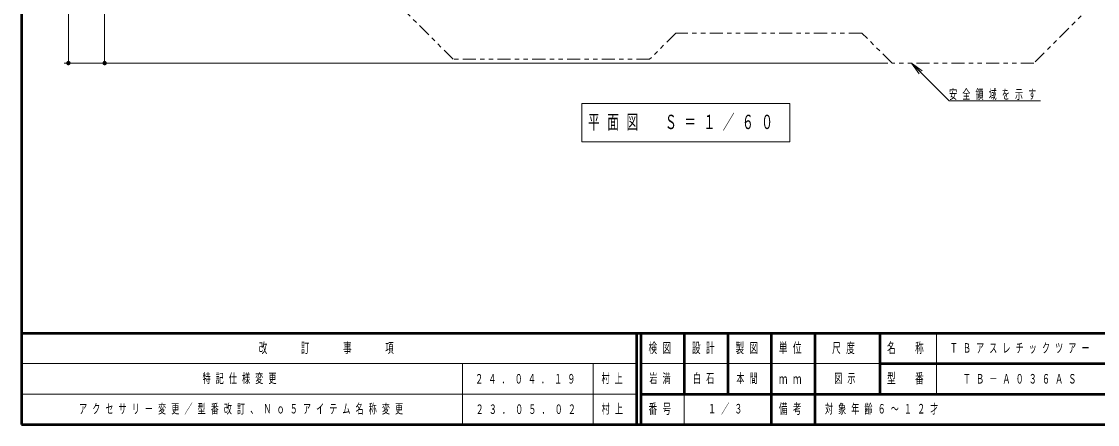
# Model space of a CAD drawing. Units: millimetres on the paper. Extents: x -385 to 0, y -594 to 267.
# Drawn here: x -385 to -137.4, y 0 to 92.7 of the extents above; entities that cross this region are included whole.
import ezdxf

# ---------------------------------------------------------------- set-up
doc = ezdxf.new("R2010")
doc.units = ezdxf.units.MM
doc.linetypes.add('USER3', pattern=[8, 3, -1, 1, -1, 1, -1])
doc.layers.add('LY_1', color=7, linetype='Continuous', lineweight=25)
doc.styles.add('ＭＳ ゴシック', font='')
doc.styles.get('ＭＳ ゴシック').set_extended_font_data('MS Gothic')

# ---------------------------------------------------------------- blocks, each defined once
blk = doc.blocks.new('filled_dot')
at = {"color": 0, "linetype": 'Continuous', "lineweight": -2, "const_width": 1.25}
blk.add_lwpolyline([(-0.625, 0, 1), (0.625, 0, 1)], format="xyb", close=True, dxfattribs=at)

msp = doc.modelspace()

# ---------------------------------------------------------------- linework, layer by layer
at = {"layer": 'LY_1', "lineweight": 50}
for p, q in [((-385, 267), (-385, 0)), ((-385, 21), (0, 21)), ((-385, 0), (0, 0))]:
    msp.add_line(p, q, dxfattribs=at)
at = {"layer": 'LY_1', "lineweight": 13}
for p, q in [((-374.211, 83.162), (-374.211, 191.708)), ((-365.878, 83.162), (-365.878, 114.03)), ((-185.701, 83.162), (-375.211, 83.162)), ((-185.701, 83.162), (-366.878, 83.162)), ((-178.458, 80.687), (-180.226, 83.162)), ((-180.226, 83.162), (-177.751, 81.395)), ((-180.226, 83.162), (-178.105, 81.041)), ((-180.226, 83.162), (-171.558, 74.494)), ((-171.558, 74.494), (-150.558, 74.494)), ((-256.053, 73.832), (-256.053, 65.032)), ((-208.253, 73.832), (-256.053, 73.832)), ((-208.253, 65.032), (-208.253, 73.832)), ((-256.053, 65.032), (-208.253, 65.032)), ((-174.5, 21), (-174.5, 7)), ((-385, 14), (-243.5, 14)), ((-283.5, 14), (-283.5, 0)), ((-253.5, 14), (-253.5, 0)), ((-242.5, 14), (-187.5, 14)), ((-385, 7), (-243.5, 7)), ((-232.5, 7), (-232.5, 0))]:
    msp.add_line(p, q, dxfattribs=at)
at = {"layer": 'LY_1', "color": 140, "lineweight": 50}
for p, q in [((-243.5, 21), (-243.5, 0)), ((-242.5, 21), (-242.5, 0)), ((-232.5, 21), (-232.5, 7)), ((-222.5, 21), (-222.5, 7)), ((-212.5, 21), (-212.5, 0)), ((-202.5, 21), (-202.5, 7)), ((-187.5, 21), (-187.5, 7)), ((-187.5, 14), (-70, 14)), ((-242.5, 7), (0, 7)), ((-202.5, 7), (-202.5, 0))]:
    msp.add_line(p, q, dxfattribs=at)
at = {"layer": 'LY_1', "linetype": 'USER3', "lineweight": 13}
msp.add_lwpolyline([(-132.694, 140.064), (-132.694, 102.518), (-152.05, 83.162), (-184.701, 83.162), (-191.656, 90.075), (-234.421, 90.075), (-240.467, 84.03), (-285.655, 84.03), (-307.357, 105.732), (-341.018, 105.732), (-357.545, 122.258), (-357.545, 159.039), (-341.018, 175.565), (-296.405, 175.565), (-281.455, 190.515), (-250.717, 190.515), (-249.524, 191.708), (-204.653, 191.708), (-190.175, 177.23), (-169.837, 177.23)], close=True, dxfattribs=at)

# ---------------------------------------------------------------- block references
at = {"layer": 'LY_1', "lineweight": 13, "xscale": 0.4, "yscale": 0.4, "rotation": 90}
for p in [(-374.211, 83.162), (-365.878, 83.162)]:
    msp.add_blockref('filled_dot', p, dxfattribs=at)

# ---------------------------------------------------------------- texts
at = {"layer": 'LY_1', "style": 'ＭＳ ゴシック'}
for s, insert, char_height, attachment_point in [('\\T1.64;\\W0.6;安全領域を示す', (-171.558, 74.644), 2.199, 7), ('\\T1.64;\\W0.6;平面図\u3000Ｓ＝１／６０', (-254.653, 69.432), 3.299, 4), ('\\T1.64;\\W0.6;改\u3000\u3000訂\u3000\u3000事\u3000\u3000項', (-314.25, 17.5), 2.346, 5), ('\\T1.64;\\W0.6;検図', (-237.5, 17.5), 2.346, 5), ('\\T1.64;\\W0.6;設計', (-227.5, 17.5), 2.346, 5), ('\\T1.64;\\W0.6;製図', (-217.5, 17.5), 2.346, 5), ('\\T1.64;\\W0.6;単位', (-207.5, 17.5), 2.346, 5), ('\\T1.64;\\W0.6;尺度', (-195.25, 17.5), 2.346, 5), ('\\T1.64;\\W0.6;名\u3000称', (-181, 17.5), 2.346, 5), ('\\T1.64;\\W0.6;ＴＢアスレチックツアー', (-154.75, 17.5), 2.199, 5), ('\\T1.64;\\W0.6;特記仕様変更', (-334.25, 10.5), 2.199, 5), ('\\T1.64;\\W0.6;２４．０４．１９', (-268.5, 10.5), 2.199, 5), ('\\T1.64;\\W0.6;村上', (-248.5, 10.5), 2.199, 5), ('\\T1.64;\\W0.6;岩満', (-237.5, 10.5), 2.199, 5), ('\\T1.64;\\W0.6;白石', (-230.5, 10.5), 2.199, 4), ('\\T1.64;\\W0.6;本間', (-217.5, 10.5), 2.199, 5), ('\\T1.64;\\W0.6;ｍｍ', (-207.5, 10.5), 2.346, 5), ('\\T1.64;\\W0.6;図示', (-198, 10.5), 2.199, 4), ('\\T1.64;\\W0.6;型\u3000番', (-181, 10.5), 2.346, 5), ('\\T1.64;\\W0.6;ＴＢ－Ａ０３６ＡＳ', (-154.75, 10.5), 2.199, 5), ('\\T1.64;\\W0.6;アクセサリー変更／型番改訂、Ｎｏ５アイテム名称変更', (-371.75, 3.5), 2.199, 4), ('\\T1.64;\\W0.6;村上', (-251.5, 3.5), 2.199, 4), ('\\T1.64;\\W0.6;番号', (-237.5, 3.5), 2.346, 5), ('\\T1.64;\\W0.6;１／３', (-222.5, 3.5), 2.199, 5), ('\\T1.64;\\W0.6;備考', (-207.5, 3.5), 2.346, 5), ('\\T1.64;\\W0.6;対象年齢６～１２才', (-186.5, 3.5), 2.199, 5), ('\\T1.64;\\W0.6;２３．０５．０２', (-280.5, 3.5), 2.199, 4)]:
    msp.add_mtext(s, dxfattribs=dict(at, insert=insert, char_height=char_height, attachment_point=attachment_point))

doc.saveas('drawing.dxf')
